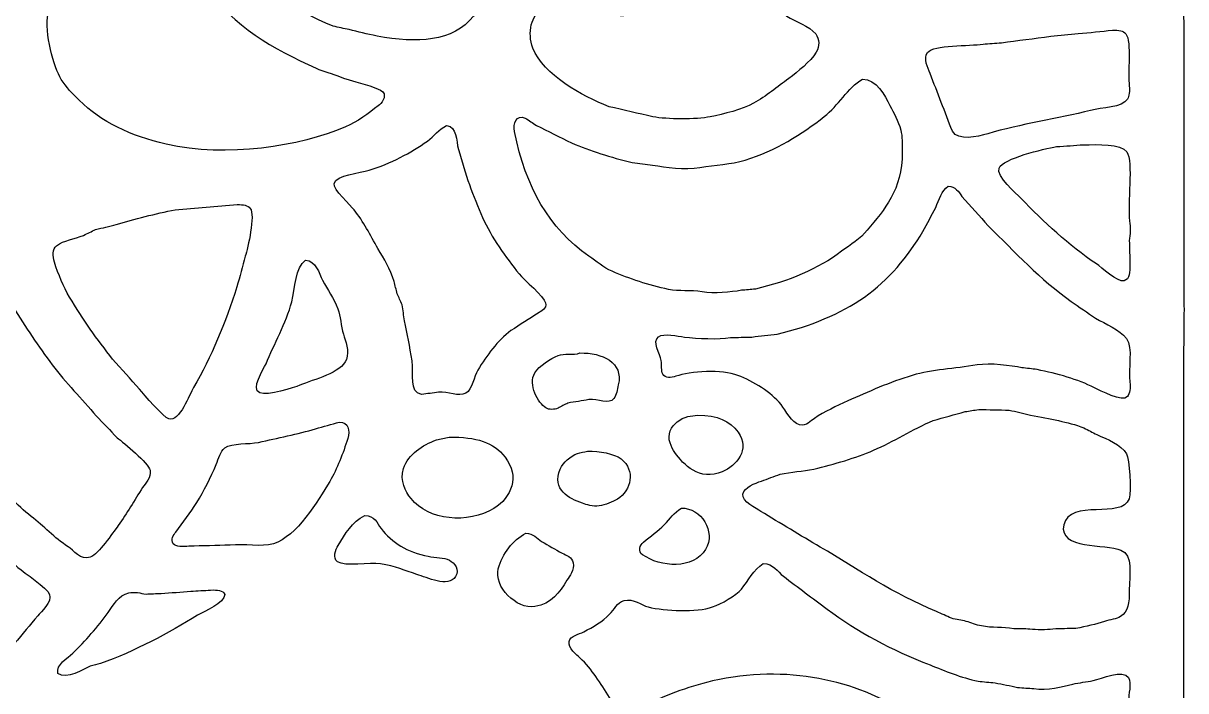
# Model space of a CAD drawing. Header units: centimetres. Extents: x 20.43 to 27, y 1.96 to 9.01.
# Drawn here: x 23.703 to 27.004, y 4.652 to 6.547 of the extents above; entities that cross this region are included whole.
import ezdxf

# ---------------------------------------------------------------- set-up
doc = ezdxf.new("R2010")
doc.units = ezdxf.units.CM
doc.header["$MEASUREMENT"] = 0
doc.layers.add('layer 1', color=7, linetype='Continuous')

msp = doc.modelspace()

# ---------------------------------------------------------------- linework, layer by layer
at = {"layer": 'layer 1', "color": 250, "lineweight": 30}
for points, knots in [([(26.9383, 9.00071), (26.96285, 9.00091), (26.98429, 9.00149), (26.99362, 8.98676), (26.99362, 8.98676), (27.00068, 8.97564), (26.99796, 8.95196), (26.99802, 8.93447), (26.99802, 8.93447), (26.99802, 8.8938), (26.99802, 8.85312), (26.99802, 8.81245), (26.99802, 8.81245), (26.99831, 8.65442), (26.9986, 8.49634), (26.99889, 8.33831), (26.99889, 8.33831), (26.9986, 8.29967), (26.99831, 8.26102), (26.99802, 8.22239), (26.99802, 8.22239), (26.99831, 7.52577), (26.9986, 6.82895), (26.99889, 6.13233), (26.99889, 6.13233), (26.99889, 6.03559), (26.99889, 5.93883), (26.99889, 5.84209), (26.99889, 5.84209), (26.99919, 5.80578), (26.99948, 5.76946), (26.99977, 5.73315), (26.99977, 5.73315), (26.99919, 5.67563), (26.9986, 5.61809), (26.99802, 5.56057), (26.99802, 5.56057), (26.99831, 4.67804), (26.9986, 3.79524), (26.99889, 2.91271), (26.99889, 2.91271), (26.99889, 2.68583), (26.99889, 2.45888), (26.99889, 2.232), (26.99889, 2.232), (26.9986, 2.16896), (26.99831, 2.1059), (26.99802, 2.04287), (26.99802, 2.04287), (26.99461, 2.02044), (27.00369, 1.9897), (26.99275, 1.97488), (26.99275, 1.97488), (26.98, 1.95762), (26.92531, 1.96339), (26.89615, 1.96355), (26.89615, 1.96355), (26.80893, 1.96355), (26.72169, 1.96355), (26.63447, 1.96355), (26.63447, 1.96355), (26.26862, 1.96355), (25.90266, 1.96355), (25.53681, 1.96355), (25.53681, 1.96355), (24.27682, 1.96355), (23.01645, 1.96355), (21.75646, 1.96355), (21.75646, 1.96355), (21.43276, 1.96355), (21.10895, 1.96355), (20.78525, 1.96355), (20.78525, 1.96355), (20.70301, 1.96326), (20.62074, 1.96297), (20.53849, 1.96268), (20.53849, 1.96268), (20.50747, 1.96268), (20.45733, 1.95778), (20.43927, 1.97227), (20.43927, 1.97227), (20.42783, 1.98144), (20.42778, 2.00413), (20.42873, 2.02544), (20.42873, 2.02544), (20.43046, 2.06453), (20.43048, 2.10839), (20.43048, 2.15007), (20.43048, 2.15007), (20.43048, 2.32611), (20.43048, 2.50221), (20.43048, 2.67825), (20.43048, 2.67825), (20.43048, 3.39781), (20.43048, 4.1176), (20.43048, 4.83716), (20.43048, 4.83716), (20.43048, 5.88353), (20.43048, 6.93022), (20.43048, 7.9766), (20.43048, 7.9766), (20.43048, 8.23108), (20.43048, 8.48563), (20.43048, 8.74011), (20.43048, 8.74011), (20.43048, 8.79937), (20.43048, 8.85865), (20.43048, 8.91791), (20.43048, 8.91791), (20.43065, 8.94706), (20.42548, 8.97961), (20.44366, 8.99286), (20.44366, 8.99286), (20.46495, 9.00839), (20.50851, 8.99439), (20.53937, 8.99897), (20.53937, 8.99897), (20.64737, 8.99897), (20.7554, 8.99897), (20.8634, 8.99897), (20.8634, 8.99897), (21.25325, 8.99897), (21.64322, 8.99897), (22.03307, 8.99897), (22.03307, 8.99897), (23.18887, 8.99897), (24.34501, 8.99897), (25.5008, 8.99897), (25.5008, 8.99897), (25.83885, 8.99897), (26.177, 8.99897), (26.51504, 8.99897), (26.51504, 8.99897), (26.65612, 8.99955), (26.79723, 9.00013), (26.9383, 9.00071)], [0, 0, 0, 0, 0.0285714, 0.0285714, 0.0285714, 0.0285714, 0.0571429, 0.0571429, 0.0571429, 0.0571429, 0.0857143, 0.0857143, 0.0857143, 0.0857143, 0.1142857, 0.1142857, 0.1142857, 0.1142857, 0.1428571, 0.1428571, 0.1428571, 0.1428571, 0.1714286, 0.1714286, 0.1714286, 0.1714286, 0.2, 0.2, 0.2, 0.2, 0.2285714, 0.2285714, 0.2285714, 0.2285714, 0.2571429, 0.2571429, 0.2571429, 0.2571429, 0.2857143, 0.2857143, 0.2857143, 0.2857143, 0.3142857, 0.3142857, 0.3142857, 0.3142857, 0.3428571, 0.3428571, 0.3428571, 0.3428571, 0.3714286, 0.3714286, 0.3714286, 0.3714286, 0.4, 0.4, 0.4, 0.4, 0.4285714, 0.4285714, 0.4285714, 0.4285714, 0.4571429, 0.4571429, 0.4571429, 0.4571429, 0.4857143, 0.4857143, 0.4857143, 0.4857143, 0.5142857, 0.5142857, 0.5142857, 0.5142857, 0.5428571, 0.5428571, 0.5428571, 0.5428571, 0.5714286, 0.5714286, 0.5714286, 0.5714286, 0.6, 0.6, 0.6, 0.6, 0.6285714, 0.6285714, 0.6285714, 0.6285714, 0.6571429, 0.6571429, 0.6571429, 0.6571429, 0.6857143, 0.6857143, 0.6857143, 0.6857143, 0.7142857, 0.7142857, 0.7142857, 0.7142857, 0.7428571, 0.7428571, 0.7428571, 0.7428571, 0.7714286, 0.7714286, 0.7714286, 0.7714286, 0.8, 0.8, 0.8, 0.8, 0.8285714, 0.8285714, 0.8285714, 0.8285714, 0.8571429, 0.8571429, 0.8571429, 0.8571429, 0.8857143, 0.8857143, 0.8857143, 0.8857143, 0.9142857, 0.9142857, 0.9142857, 0.9142857, 0.9428571, 0.9428571, 0.9428571, 0.9428571, 1, 1, 1, 1]), ([(24.41895, 7.04226), (24.38324, 7.02822), (24.34679, 7.03062), (24.32499, 7.00391), (24.32499, 7.00391), (24.30446, 6.97876), (24.28016, 6.93331), (24.29338, 6.88189), (24.29338, 6.88189), (24.29835, 6.86911), (24.30333, 6.85632), (24.3083, 6.84354), (24.3083, 6.84354), (24.31094, 6.83047), (24.31357, 6.81739), (24.31621, 6.80432), (24.31621, 6.80432), (24.32499, 6.7866), (24.33377, 6.76887), (24.34255, 6.75115), (24.34255, 6.75115), (24.40217, 6.64977), (24.46696, 6.58369), (24.58316, 6.53849), (24.58316, 6.53849), (24.59838, 6.53529), (24.6136, 6.5321), (24.62882, 6.5289), (24.62882, 6.5289), (24.65488, 6.52244), (24.67784, 6.51625), (24.70785, 6.5106), (24.70785, 6.5106), (24.82151, 6.48919), (24.923, 6.49402), (24.98183, 6.56725), (24.98183, 6.56725), (24.98812, 6.57508), (25.00281, 6.59036), (24.99588, 6.60473), (24.99588, 6.60473), (24.98722, 6.62269), (24.95739, 6.63264), (24.94056, 6.64308), (24.94056, 6.64308), (24.90731, 6.66368), (24.8738, 6.69177), (24.84748, 6.71978), (24.84748, 6.71978), (24.80413, 6.7659), (24.75839, 6.81278), (24.72542, 6.86882), (24.72542, 6.86882), (24.69583, 6.9191), (24.7009, 6.97782), (24.65253, 7.01176), (24.65253, 7.01176), (24.61403, 7.03877), (24.48748, 7.04237), (24.41895, 7.04226)], [0, 0, 0, 0, 0.0625, 0.0625, 0.0625, 0.0625, 0.125, 0.125, 0.125, 0.125, 0.1875, 0.1875, 0.1875, 0.1875, 0.25, 0.25, 0.25, 0.25, 0.3125, 0.3125, 0.3125, 0.3125, 0.375, 0.375, 0.375, 0.375, 0.4375, 0.4375, 0.4375, 0.4375, 0.5, 0.5, 0.5, 0.5, 0.5625, 0.5625, 0.5625, 0.5625, 0.625, 0.625, 0.625, 0.625, 0.6875, 0.6875, 0.6875, 0.6875, 0.75, 0.75, 0.75, 0.75, 0.8125, 0.8125, 0.8125, 0.8125, 0.875, 0.875, 0.875, 0.875, 1, 1, 1, 1]), ([(24.10809, 6.9429), (24.08116, 6.93535), (24.05423, 6.92779), (24.0273, 6.92024), (24.0273, 6.92024), (23.96238, 6.89405), (23.90717, 6.85083), (23.86661, 6.79996), (23.86661, 6.79996), (23.83765, 6.76365), (23.81483, 6.71262), (23.79811, 6.66574), (23.79811, 6.66574), (23.79021, 6.63553), (23.7823, 6.60531), (23.7744, 6.57509), (23.7744, 6.57509), (23.76252, 6.51865), (23.79042, 6.42146), (23.81128, 6.3877), (23.81128, 6.3877), (23.82477, 6.36588), (23.8443, 6.34621), (23.86222, 6.32844), (23.86222, 6.32844), (23.92434, 6.26679), (24.0082, 6.22713), (24.10897, 6.2038), (24.10897, 6.2038), (24.28017, 6.16416), (24.4892, 6.19727), (24.61828, 6.25261), (24.61828, 6.25261), (24.65153, 6.26686), (24.684, 6.29125), (24.71137, 6.31275), (24.71137, 6.31275), (24.71976, 6.31934), (24.73586, 6.33727), (24.72454, 6.35197), (24.72454, 6.35197), (24.71409, 6.36553), (24.6242, 6.38496), (24.6016, 6.39555), (24.6016, 6.39555), (24.58115, 6.40513), (24.55618, 6.40954), (24.53486, 6.41908), (24.53486, 6.41908), (24.41348, 6.47341), (24.29809, 6.54147), (24.22488, 6.64395), (24.22488, 6.64395), (24.20339, 6.67403), (24.1825, 6.70914), (24.1678, 6.74505), (24.1678, 6.74505), (24.16187, 6.75956), (24.16239, 6.77713), (24.15814, 6.79386), (24.15814, 6.79386), (24.15258, 6.81362), (24.14702, 6.83338), (24.14146, 6.85313), (24.14146, 6.85313), (24.13349, 6.88911), (24.15138, 6.94134), (24.10809, 6.9429)], [0, 0, 0, 0, 0.0555556, 0.0555556, 0.0555556, 0.0555556, 0.1111111, 0.1111111, 0.1111111, 0.1111111, 0.1666667, 0.1666667, 0.1666667, 0.1666667, 0.2222222, 0.2222222, 0.2222222, 0.2222222, 0.2777778, 0.2777778, 0.2777778, 0.2777778, 0.3333333, 0.3333333, 0.3333333, 0.3333333, 0.3888889, 0.3888889, 0.3888889, 0.3888889, 0.4444444, 0.4444444, 0.4444444, 0.4444444, 0.5, 0.5, 0.5, 0.5, 0.5555556, 0.5555556, 0.5555556, 0.5555556, 0.6111111, 0.6111111, 0.6111111, 0.6111111, 0.6666667, 0.6666667, 0.6666667, 0.6666667, 0.7222222, 0.7222222, 0.7222222, 0.7222222, 0.7777778, 0.7777778, 0.7777778, 0.7777778, 0.8333333, 0.8333333, 0.8333333, 0.8333333, 0.8888889, 0.8888889, 0.8888889, 0.8888889, 1, 1, 1, 1]), ([(25.74932, 6.68579), (25.73732, 6.67998), (25.72531, 6.67416), (25.71331, 6.66835), (25.71331, 6.66835), (25.66933, 6.64105), (25.62999, 6.60892), (25.57457, 6.59165), (25.57457, 6.59165), (25.53328, 6.57879), (25.48335, 6.57936), (25.4367, 6.57161), (25.4367, 6.57161), (25.38837, 6.56357), (25.32304, 6.57822), (25.28391, 6.58643), (25.28391, 6.58643), (25.26518, 6.58759), (25.24644, 6.58875), (25.22771, 6.58991), (25.22771, 6.58991), (25.21258, 6.5923), (25.19131, 6.59117), (25.17941, 6.58643), (25.17941, 6.58643), (25.14508, 6.57275), (25.13359, 6.5193), (25.15043, 6.47661), (25.15043, 6.47661), (25.18053, 6.40033), (25.28846, 6.34063), (25.36645, 6.31013), (25.36645, 6.31013), (25.40801, 6.30055), (25.44958, 6.29096), (25.49115, 6.28137), (25.49115, 6.28137), (25.52986, 6.27408), (25.61452, 6.27318), (25.6536, 6.28137), (25.6536, 6.28137), (25.69118, 6.28925), (25.74641, 6.30222), (25.77654, 6.31972), (25.77654, 6.31972), (25.81244, 6.34058), (25.84458, 6.36591), (25.87664, 6.39032), (25.87664, 6.39032), (25.90321, 6.41054), (25.93726, 6.43661), (25.9548, 6.46528), (25.9548, 6.46528), (25.96453, 6.48118), (25.96407, 6.50258), (25.95304, 6.5167), (25.95304, 6.5167), (25.93499, 6.53981), (25.89524, 6.54996), (25.87138, 6.56725), (25.87138, 6.56725), (25.84392, 6.58715), (25.81901, 6.61888), (25.79937, 6.64656), (25.79937, 6.64656), (25.78655, 6.66464), (25.78104, 6.68606), (25.74932, 6.68579)], [0, 0, 0, 0, 0.0555556, 0.0555556, 0.0555556, 0.0555556, 0.1111111, 0.1111111, 0.1111111, 0.1111111, 0.1666667, 0.1666667, 0.1666667, 0.1666667, 0.2222222, 0.2222222, 0.2222222, 0.2222222, 0.2777778, 0.2777778, 0.2777778, 0.2777778, 0.3333333, 0.3333333, 0.3333333, 0.3333333, 0.3888889, 0.3888889, 0.3888889, 0.3888889, 0.4444444, 0.4444444, 0.4444444, 0.4444444, 0.5, 0.5, 0.5, 0.5, 0.5555556, 0.5555556, 0.5555556, 0.5555556, 0.6111111, 0.6111111, 0.6111111, 0.6111111, 0.6666667, 0.6666667, 0.6666667, 0.6666667, 0.7222222, 0.7222222, 0.7222222, 0.7222222, 0.7777778, 0.7777778, 0.7777778, 0.7777778, 0.8333333, 0.8333333, 0.8333333, 0.8333333, 0.8888889, 0.8888889, 0.8888889, 0.8888889, 1, 1, 1, 1]), ([(26.79605, 6.52716), (26.76356, 6.52396), (26.73106, 6.52077), (26.69857, 6.51757), (26.69857, 6.51757), (26.67252, 6.51525), (26.64647, 6.51292), (26.62042, 6.5106), (26.62042, 6.5106), (26.5729, 6.50282), (26.52588, 6.49902), (26.4808, 6.49142), (26.4808, 6.49142), (26.46324, 6.49026), (26.44567, 6.4891), (26.42811, 6.48794), (26.42811, 6.48794), (26.3906, 6.48226), (26.28699, 6.48561), (26.27092, 6.4644), (26.27092, 6.4644), (26.2575, 6.44669), (26.27179, 6.42127), (26.27795, 6.40426), (26.27795, 6.40426), (26.29902, 6.34965), (26.3201, 6.29502), (26.34117, 6.24041), (26.34117, 6.24041), (26.35843, 6.21232), (26.41035, 6.22405), (26.44216, 6.23343), (26.44216, 6.23343), (26.53393, 6.26051), (26.64037, 6.27625), (26.7337, 6.29967), (26.7337, 6.29967), (26.76494, 6.30752), (26.82308, 6.30745), (26.8382, 6.33192), (26.8382, 6.33192), (26.84288, 6.33951), (26.84557, 6.35514), (26.84346, 6.36853), (26.84346, 6.36853), (26.83792, 6.40382), (26.85064, 6.49387), (26.83381, 6.5167), (26.83381, 6.5167), (26.82646, 6.52666), (26.81405, 6.52745), (26.79605, 6.52716)], [0, 0, 0, 0, 0.0714286, 0.0714286, 0.0714286, 0.0714286, 0.1428571, 0.1428571, 0.1428571, 0.1428571, 0.2142857, 0.2142857, 0.2142857, 0.2142857, 0.2857143, 0.2857143, 0.2857143, 0.2857143, 0.3571429, 0.3571429, 0.3571429, 0.3571429, 0.4285714, 0.4285714, 0.4285714, 0.4285714, 0.5, 0.5, 0.5, 0.5, 0.5714286, 0.5714286, 0.5714286, 0.5714286, 0.6428571, 0.6428571, 0.6428571, 0.6428571, 0.7142857, 0.7142857, 0.7142857, 0.7142857, 0.7857143, 0.7857143, 0.7857143, 0.7857143, 0.8571429, 0.8571429, 0.8571429, 0.8571429, 1, 1, 1, 1]), ([(26.08564, 6.38858), (26.04423, 6.36259), (26.01664, 6.31264), (25.97763, 6.28224), (25.97763, 6.28224), (25.91339, 6.23219), (25.83989, 6.18527), (25.75283, 6.15848), (25.75283, 6.15848), (25.71282, 6.14617), (25.66775, 6.14517), (25.62462, 6.13756), (25.62462, 6.13756), (25.58019, 6.12972), (25.52785, 6.13751), (25.49027, 6.14453), (25.49027, 6.14453), (25.47095, 6.14686), (25.45163, 6.14918), (25.43231, 6.15151), (25.43231, 6.15151), (25.37098, 6.1669), (25.31312, 6.18435), (25.2602, 6.20729), (25.2602, 6.20729), (25.22683, 6.22385), (25.19346, 6.24041), (25.16009, 6.25697), (25.16009, 6.25697), (25.14955, 6.26394), (25.13901, 6.27091), (25.12848, 6.27788), (25.12848, 6.27788), (25.10334, 6.28782), (25.09294, 6.2628), (25.09774, 6.23954), (25.09774, 6.23954), (25.13056, 6.0807), (25.19575, 5.96514), (25.30937, 5.88567), (25.30937, 5.88567), (25.33007, 5.8712), (25.35075, 5.85345), (25.37523, 5.84297), (25.37523, 5.84297), (25.42442, 5.8219), (25.4789, 5.80295), (25.53505, 5.79154), (25.53505, 5.79154), (25.56588, 5.78528), (25.59693, 5.79004), (25.63077, 5.78457), (25.63077, 5.78457), (25.66581, 5.77891), (25.71092, 5.78355), (25.74229, 5.78893), (25.74229, 5.78893), (25.75546, 5.79009), (25.76864, 5.79125), (25.78181, 5.79241), (25.78181, 5.79241), (25.87613, 5.81441), (25.96024, 5.8498), (26.0268, 5.89962), (26.0268, 5.89962), (26.05138, 5.91801), (26.08053, 5.93613), (26.09969, 5.95976), (26.09969, 5.95976), (26.14841, 6.01984), (26.1989, 6.07234), (26.19892, 6.18114), (26.19892, 6.18114), (26.19892, 6.20395), (26.19925, 6.22529), (26.19453, 6.24389), (26.19453, 6.24389), (26.18782, 6.27031), (26.17517, 6.29155), (26.16379, 6.31362), (26.16379, 6.31362), (26.1498, 6.34078), (26.1261, 6.389), (26.08564, 6.38858)], [0, 0, 0, 0, 0.0454545, 0.0454545, 0.0454545, 0.0454545, 0.0909091, 0.0909091, 0.0909091, 0.0909091, 0.1363636, 0.1363636, 0.1363636, 0.1363636, 0.1818182, 0.1818182, 0.1818182, 0.1818182, 0.2272727, 0.2272727, 0.2272727, 0.2272727, 0.2727273, 0.2727273, 0.2727273, 0.2727273, 0.3181818, 0.3181818, 0.3181818, 0.3181818, 0.3636364, 0.3636364, 0.3636364, 0.3636364, 0.4090909, 0.4090909, 0.4090909, 0.4090909, 0.4545455, 0.4545455, 0.4545455, 0.4545455, 0.5, 0.5, 0.5, 0.5, 0.5454545, 0.5454545, 0.5454545, 0.5454545, 0.5909091, 0.5909091, 0.5909091, 0.5909091, 0.6363636, 0.6363636, 0.6363636, 0.6363636, 0.6818182, 0.6818182, 0.6818182, 0.6818182, 0.7272727, 0.7272727, 0.7272727, 0.7272727, 0.7727273, 0.7727273, 0.7727273, 0.7727273, 0.8181818, 0.8181818, 0.8181818, 0.8181818, 0.8636364, 0.8636364, 0.8636364, 0.8636364, 0.9090909, 0.9090909, 0.9090909, 0.9090909, 1, 1, 1, 1]), ([(24.90543, 6.25697), (24.88233, 6.24582), (24.87084, 6.22652), (24.85099, 6.21252), (24.85099, 6.21252), (24.8038, 6.17924), (24.7464, 6.14865), (24.6859, 6.12972), (24.6859, 6.12972), (24.65963, 6.1215), (24.59151, 6.11668), (24.58579, 6.09224), (24.58579, 6.09224), (24.58214, 6.07658), (24.63347, 6.02895), (24.64287, 6.01728), (24.64287, 6.01728), (24.66996, 5.98368), (24.6874, 5.94632), (24.71049, 5.90746), (24.71049, 5.90746), (24.72743, 5.87896), (24.74521, 5.84902), (24.75615, 5.8142), (24.75615, 5.8142), (24.75908, 5.80258), (24.76201, 5.79096), (24.76493, 5.77934), (24.76493, 5.77934), (24.76962, 5.76888), (24.7743, 5.75842), (24.77898, 5.74796), (24.77898, 5.74796), (24.78132, 5.73286), (24.78367, 5.71775), (24.78601, 5.70264), (24.78601, 5.70264), (24.79419, 5.66517), (24.80058, 5.63025), (24.80708, 5.58846), (24.80708, 5.58846), (24.81285, 5.55135), (24.79792, 5.50018), (24.8343, 5.49346), (24.8343, 5.49346), (24.8504, 5.49549), (24.8665, 5.49753), (24.8826, 5.49956), (24.8826, 5.49956), (24.91022, 5.50389), (24.93945, 5.48476), (24.95988, 5.49695), (24.95988, 5.49695), (24.9782, 5.50788), (24.9832, 5.54399), (24.99412, 5.56232), (24.99412, 5.56232), (25.01923, 5.60443), (25.04955, 5.6458), (25.08808, 5.67475), (25.08808, 5.67475), (25.11384, 5.69131), (25.1396, 5.70787), (25.16536, 5.72443), (25.16536, 5.72443), (25.17376, 5.73), (25.18988, 5.73667), (25.18643, 5.75319), (25.18643, 5.75319), (25.18279, 5.77063), (25.12485, 5.8187), (25.11092, 5.83599), (25.11092, 5.83599), (25.07421, 5.88154), (25.03189, 5.94002), (25.0073, 5.99549), (25.0073, 5.99549), (24.9804, 6.05615), (24.95808, 6.11935), (24.9388, 6.18898), (24.9388, 6.18898), (24.93198, 6.21361), (24.93452, 6.25408), (24.90543, 6.25697)], [0, 0, 0, 0, 0.0454545, 0.0454545, 0.0454545, 0.0454545, 0.0909091, 0.0909091, 0.0909091, 0.0909091, 0.1363636, 0.1363636, 0.1363636, 0.1363636, 0.1818182, 0.1818182, 0.1818182, 0.1818182, 0.2272727, 0.2272727, 0.2272727, 0.2272727, 0.2727273, 0.2727273, 0.2727273, 0.2727273, 0.3181818, 0.3181818, 0.3181818, 0.3181818, 0.3636364, 0.3636364, 0.3636364, 0.3636364, 0.4090909, 0.4090909, 0.4090909, 0.4090909, 0.4545455, 0.4545455, 0.4545455, 0.4545455, 0.5, 0.5, 0.5, 0.5, 0.5454545, 0.5454545, 0.5454545, 0.5454545, 0.5909091, 0.5909091, 0.5909091, 0.5909091, 0.6363636, 0.6363636, 0.6363636, 0.6363636, 0.6818182, 0.6818182, 0.6818182, 0.6818182, 0.7272727, 0.7272727, 0.7272727, 0.7272727, 0.7727273, 0.7727273, 0.7727273, 0.7727273, 0.8181818, 0.8181818, 0.8181818, 0.8181818, 0.8636364, 0.8636364, 0.8636364, 0.8636364, 0.9090909, 0.9090909, 0.9090909, 0.9090909, 1, 1, 1, 1]), ([(26.7135, 6.20206), (26.68804, 6.20031), (26.66257, 6.19857), (26.6371, 6.19683), (26.6371, 6.19683), (26.59937, 6.1904), (26.48428, 6.16306), (26.47377, 6.13582), (26.47377, 6.13582), (26.46484, 6.11265), (26.52287, 6.06304), (26.53524, 6.0504), (26.53524, 6.0504), (26.60071, 5.98355), (26.67115, 5.91665), (26.75038, 5.86388), (26.75038, 5.86388), (26.76372, 5.855), (26.80971, 5.81111), (26.82854, 5.81595), (26.82854, 5.81595), (26.84442, 5.82003), (26.84589, 5.84134), (26.84522, 5.86214), (26.84522, 5.86214), (26.84464, 5.8848), (26.84405, 5.90746), (26.84346, 5.93012), (26.84346, 5.93012), (26.84601, 5.94655), (26.8472, 5.96781), (26.84434, 5.98591), (26.84434, 5.98591), (26.83722, 6.03104), (26.85554, 6.15498), (26.83644, 6.18201), (26.83644, 6.18201), (26.81954, 6.20593), (26.75365, 6.20237), (26.7135, 6.20206)], [0, 0, 0, 0, 0.0909091, 0.0909091, 0.0909091, 0.0909091, 0.1818182, 0.1818182, 0.1818182, 0.1818182, 0.2727273, 0.2727273, 0.2727273, 0.2727273, 0.3636364, 0.3636364, 0.3636364, 0.3636364, 0.4545455, 0.4545455, 0.4545455, 0.4545455, 0.5454545, 0.5454545, 0.5454545, 0.5454545, 0.6363636, 0.6363636, 0.6363636, 0.6363636, 0.7272727, 0.7272727, 0.7272727, 0.7272727, 0.8181818, 0.8181818, 0.8181818, 0.8181818, 1, 1, 1, 1]), ([(26.32888, 6.08439), (26.31032, 6.07178), (26.30323, 6.0456), (26.29376, 6.02425), (26.29376, 6.02425), (26.28176, 6.0016), (26.26975, 5.97893), (26.25775, 5.95627), (26.25775, 5.95627), (26.21428, 5.88424), (26.15999, 5.81753), (26.09179, 5.76975), (26.09179, 5.76975), (26.0225, 5.72122), (25.93888, 5.68779), (25.84415, 5.66429), (25.84415, 5.66429), (25.82015, 5.66168), (25.79615, 5.65906), (25.77215, 5.65645), (25.77215, 5.65645), (25.75195, 5.65587), (25.73175, 5.65528), (25.71156, 5.6547), (25.71156, 5.6547), (25.67692, 5.64912), (25.61692, 5.65218), (25.58071, 5.65645), (25.58071, 5.65645), (25.56082, 5.65879), (25.52255, 5.66809), (25.50695, 5.65732), (25.50695, 5.65732), (25.48777, 5.64407), (25.51155, 5.60788), (25.51485, 5.58934), (25.51485, 5.58934), (25.51742, 5.57494), (25.51327, 5.56115), (25.51925, 5.55099), (25.51925, 5.55099), (25.52571, 5.54), (25.54279, 5.53976), (25.55613, 5.54488), (25.55613, 5.54488), (25.59597, 5.56019), (25.68851, 5.56428), (25.73175, 5.5475), (25.73175, 5.5475), (25.77719, 5.52987), (25.82613, 5.49997), (25.85469, 5.4647), (25.85469, 5.4647), (25.86835, 5.44784), (25.88395, 5.41295), (25.90738, 5.40717), (25.90738, 5.40717), (25.9267, 5.40241), (25.93961, 5.41906), (25.94953, 5.42548), (25.94953, 5.42548), (25.97818, 5.44401), (26.01232, 5.46112), (26.04437, 5.47516), (26.04437, 5.47516), (26.10155, 5.5002), (26.16389, 5.52867), (26.22702, 5.5475), (26.22702, 5.5475), (26.2848, 5.56474), (26.34537, 5.56621), (26.41143, 5.57713), (26.41143, 5.57713), (26.44835, 5.58324), (26.50905, 5.57531), (26.53788, 5.56929), (26.53788, 5.56929), (26.55251, 5.56755), (26.56715, 5.5658), (26.58178, 5.56406), (26.58178, 5.56406), (26.63812, 5.55229), (26.69759, 5.53625), (26.74424, 5.51264), (26.74424, 5.51264), (26.76, 5.50466), (26.82515, 5.47049), (26.8382, 5.48736), (26.8382, 5.48736), (26.84429, 5.49524), (26.84783, 5.51262), (26.84522, 5.52832), (26.84522, 5.52832), (26.83884, 5.56667), (26.85504, 5.62593), (26.83556, 5.65209), (26.83556, 5.65209), (26.81632, 5.67793), (26.77606, 5.69279), (26.74775, 5.70961), (26.74775, 5.70961), (26.72463, 5.72559), (26.7015, 5.74157), (26.67838, 5.75755), (26.67838, 5.75755), (26.59138, 5.81916), (26.51774, 5.8978), (26.44304, 5.97196), (26.44304, 5.97196), (26.41816, 5.99985), (26.39327, 6.02774), (26.3684, 6.05563), (26.3684, 6.05563), (26.35862, 6.06776), (26.3507, 6.08432), (26.32888, 6.08439)], [0, 0, 0, 0, 0.0333333, 0.0333333, 0.0333333, 0.0333333, 0.0666667, 0.0666667, 0.0666667, 0.0666667, 0.1, 0.1, 0.1, 0.1, 0.1333333, 0.1333333, 0.1333333, 0.1333333, 0.1666667, 0.1666667, 0.1666667, 0.1666667, 0.2, 0.2, 0.2, 0.2, 0.2333333, 0.2333333, 0.2333333, 0.2333333, 0.2666667, 0.2666667, 0.2666667, 0.2666667, 0.3, 0.3, 0.3, 0.3, 0.3333333, 0.3333333, 0.3333333, 0.3333333, 0.3666667, 0.3666667, 0.3666667, 0.3666667, 0.4, 0.4, 0.4, 0.4, 0.4333333, 0.4333333, 0.4333333, 0.4333333, 0.4666667, 0.4666667, 0.4666667, 0.4666667, 0.5, 0.5, 0.5, 0.5, 0.5333333, 0.5333333, 0.5333333, 0.5333333, 0.5666667, 0.5666667, 0.5666667, 0.5666667, 0.6, 0.6, 0.6, 0.6, 0.6333333, 0.6333333, 0.6333333, 0.6333333, 0.6666667, 0.6666667, 0.6666667, 0.6666667, 0.7, 0.7, 0.7, 0.7, 0.7333333, 0.7333333, 0.7333333, 0.7333333, 0.7666667, 0.7666667, 0.7666667, 0.7666667, 0.8, 0.8, 0.8, 0.8, 0.8333333, 0.8333333, 0.8333333, 0.8333333, 0.8666667, 0.8666667, 0.8666667, 0.8666667, 0.9, 0.9, 0.9, 0.9, 0.9333333, 0.9333333, 0.9333333, 0.9333333, 1, 1, 1, 1]), ([(24.31094, 6.0321), (24.25211, 6.02716), (24.19326, 6.02222), (24.13444, 6.01728), (24.13444, 6.01728), (24.07963, 6.00696), (24.0182, 5.99093), (23.96759, 5.97545), (23.96759, 5.97545), (23.94798, 5.9708), (23.92837, 5.96615), (23.90876, 5.9615), (23.90876, 5.9615), (23.89734, 5.95598), (23.88592, 5.95046), (23.87451, 5.94494), (23.87451, 5.94494), (23.84914, 5.93469), (23.81808, 5.93109), (23.79811, 5.91531), (23.79811, 5.91531), (23.78588, 5.90564), (23.78676, 5.88557), (23.79196, 5.86911), (23.79196, 5.86911), (23.80334, 5.83312), (23.81721, 5.79985), (23.83499, 5.76975), (23.83499, 5.76975), (23.87212, 5.70694), (23.91325, 5.6495), (23.95705, 5.59369), (23.95705, 5.59369), (23.98252, 5.56522), (24.00799, 5.53675), (24.03345, 5.50828), (24.03345, 5.50828), (24.04539, 5.49354), (24.1023, 5.42822), (24.11687, 5.42373), (24.11687, 5.42373), (24.1466, 5.41459), (24.17575, 5.49419), (24.18712, 5.51351), (24.18712, 5.51351), (24.23708, 5.59839), (24.27796, 5.69758), (24.31006, 5.79851), (24.31006, 5.79851), (24.31796, 5.82756), (24.32587, 5.85662), (24.33377, 5.88567), (24.33377, 5.88567), (24.34109, 5.90897), (24.36244, 6.00227), (24.34782, 6.02164), (24.34782, 6.02164), (24.34065, 6.03114), (24.32825, 6.03234), (24.31094, 6.0321)], [0, 0, 0, 0, 0.0625, 0.0625, 0.0625, 0.0625, 0.125, 0.125, 0.125, 0.125, 0.1875, 0.1875, 0.1875, 0.1875, 0.25, 0.25, 0.25, 0.25, 0.3125, 0.3125, 0.3125, 0.3125, 0.375, 0.375, 0.375, 0.375, 0.4375, 0.4375, 0.4375, 0.4375, 0.5, 0.5, 0.5, 0.5, 0.5625, 0.5625, 0.5625, 0.5625, 0.625, 0.625, 0.625, 0.625, 0.6875, 0.6875, 0.6875, 0.6875, 0.75, 0.75, 0.75, 0.75, 0.8125, 0.8125, 0.8125, 0.8125, 0.875, 0.875, 0.875, 0.875, 1, 1, 1, 1]), ([(24.50501, 5.87434), (24.47583, 5.85448), (24.47535, 5.79443), (24.46549, 5.75581), (24.46549, 5.75581), (24.4502, 5.69594), (24.41469, 5.63593), (24.39261, 5.58062), (24.39261, 5.58062), (24.38552, 5.56288), (24.34745, 5.50996), (24.37504, 5.49782), (24.37504, 5.49782), (24.39681, 5.48824), (24.47264, 5.51316), (24.48832, 5.51961), (24.48832, 5.51961), (24.52834, 5.53607), (24.60647, 5.55419), (24.62092, 5.59282), (24.62092, 5.59282), (24.62989, 5.61681), (24.61782, 5.64562), (24.61214, 5.66429), (24.61214, 5.66429), (24.60512, 5.68735), (24.60485, 5.71518), (24.59633, 5.73663), (24.59633, 5.73663), (24.58449, 5.76646), (24.5671, 5.7911), (24.5533, 5.81769), (24.5533, 5.81769), (24.54348, 5.83662), (24.5333, 5.87449), (24.50501, 5.87434)], [0, 0, 0, 0, 0.1, 0.1, 0.1, 0.1, 0.2, 0.2, 0.2, 0.2, 0.3, 0.3, 0.3, 0.3, 0.4, 0.4, 0.4, 0.4, 0.5, 0.5, 0.5, 0.5, 0.6, 0.6, 0.6, 0.6, 0.7, 0.7, 0.7, 0.7, 0.8, 0.8, 0.8, 0.8, 1, 1, 1, 1]), ([(23.6181, 5.7959), (23.56766, 5.76613), (23.51808, 5.72274), (23.48198, 5.67824), (23.48198, 5.67824), (23.46509, 5.6574), (23.44261, 5.64398), (23.43369, 5.61461), (23.43369, 5.61461), (23.42135, 5.574), (23.45838, 5.51668), (23.47145, 5.48736), (23.47145, 5.48736), (23.50986, 5.40115), (23.5582, 5.32859), (23.61283, 5.25901), (23.61283, 5.25901), (23.63156, 5.23954), (23.65029, 5.22007), (23.66903, 5.20061), (23.66903, 5.20061), (23.68534, 5.18051), (23.70584, 5.16362), (23.7261, 5.14744), (23.7261, 5.14744), (23.76146, 5.11921), (23.79184, 5.08679), (23.8306, 5.06116), (23.8306, 5.06116), (23.84512, 5.05155), (23.86746, 5.02105), (23.89383, 5.03152), (23.89383, 5.03152), (23.91756, 5.04095), (23.95678, 5.09937), (23.97286, 5.1213), (23.97286, 5.1213), (23.99811, 5.15573), (24.01844, 5.19228), (24.04223, 5.22937), (24.04223, 5.22937), (24.04966, 5.24095), (24.0675, 5.25678), (24.06331, 5.27818), (24.06331, 5.27818), (24.0593, 5.29863), (23.98836, 5.35608), (23.97023, 5.37057), (23.97023, 5.37057), (23.95032, 5.39119), (23.93041, 5.41183), (23.91051, 5.43245), (23.91051, 5.43245), (23.87058, 5.48169), (23.82387, 5.52555), (23.78582, 5.57713), (23.78582, 5.57713), (23.74709, 5.62963), (23.70954, 5.68517), (23.6743, 5.74099), (23.6743, 5.74099), (23.66041, 5.76298), (23.6544, 5.79618), (23.6181, 5.7959)], [0, 0, 0, 0, 0.0588235, 0.0588235, 0.0588235, 0.0588235, 0.1176471, 0.1176471, 0.1176471, 0.1176471, 0.1764706, 0.1764706, 0.1764706, 0.1764706, 0.2352941, 0.2352941, 0.2352941, 0.2352941, 0.2941176, 0.2941176, 0.2941176, 0.2941176, 0.3529412, 0.3529412, 0.3529412, 0.3529412, 0.4117647, 0.4117647, 0.4117647, 0.4117647, 0.4705882, 0.4705882, 0.4705882, 0.4705882, 0.5294118, 0.5294118, 0.5294118, 0.5294118, 0.5882353, 0.5882353, 0.5882353, 0.5882353, 0.6470588, 0.6470588, 0.6470588, 0.6470588, 0.7058824, 0.7058824, 0.7058824, 0.7058824, 0.7647059, 0.7647059, 0.7647059, 0.7647059, 0.8235294, 0.8235294, 0.8235294, 0.8235294, 0.8823529, 0.8823529, 0.8823529, 0.8823529, 1, 1, 1, 1]), ([(25.28391, 5.61112), (25.26505, 5.60434), (25.239, 5.61093), (25.22244, 5.60415), (25.22244, 5.60415), (25.19888, 5.59451), (25.16832, 5.5755), (25.1557, 5.55447), (25.1557, 5.55447), (25.1358, 5.52132), (25.16556, 5.46829), (25.18731, 5.45511), (25.18731, 5.45511), (25.19629, 5.44967), (25.21135, 5.45007), (25.22156, 5.45424), (25.22156, 5.45424), (25.23092, 5.45918), (25.24029, 5.46412), (25.24966, 5.46906), (25.24966, 5.46906), (25.26956, 5.47225), (25.28947, 5.47545), (25.30937, 5.47864), (25.30937, 5.47864), (25.33451, 5.48247), (25.36545, 5.46301), (25.3805, 5.48213), (25.3805, 5.48213), (25.38819, 5.4919), (25.38952, 5.50625), (25.39279, 5.52048), (25.39279, 5.52048), (25.40766, 5.58505), (25.34742, 5.61193), (25.28391, 5.61112)], [0, 0, 0, 0, 0.1, 0.1, 0.1, 0.1, 0.2, 0.2, 0.2, 0.2, 0.3, 0.3, 0.3, 0.3, 0.4, 0.4, 0.4, 0.4, 0.5, 0.5, 0.5, 0.5, 0.6, 0.6, 0.6, 0.6, 0.7, 0.7, 0.7, 0.7, 0.8, 0.8, 0.8, 0.8, 1, 1, 1, 1]), ([(26.41582, 5.45075), (26.40294, 5.44872), (26.39006, 5.44669), (26.37718, 5.44465), (26.37718, 5.44465), (26.34703, 5.43623), (26.31688, 5.4278), (26.28673, 5.41938), (26.28673, 5.41938), (26.22804, 5.39424), (26.17441, 5.35971), (26.11725, 5.33483), (26.11725, 5.33483), (26.06649, 5.31274), (26.00629, 5.29616), (25.94777, 5.28167), (25.94777, 5.28167), (25.91587, 5.27673), (25.88396, 5.27179), (25.85206, 5.26685), (25.85206, 5.26685), (25.8345, 5.26046), (25.81693, 5.25407), (25.79937, 5.24768), (25.79937, 5.24768), (25.78051, 5.24105), (25.75041, 5.231), (25.74668, 5.2102), (25.74668, 5.2102), (25.74314, 5.19045), (25.78506, 5.169), (25.79761, 5.16139), (25.79761, 5.16139), (25.85284, 5.12789), (25.90975, 5.09323), (25.96621, 5.06028), (25.96621, 5.06028), (26.07526, 4.99666), (26.1729, 4.92706), (26.29639, 4.87725), (26.29639, 4.87725), (26.31044, 4.87086), (26.32449, 4.86447), (26.33854, 4.85808), (26.33854, 4.85808), (26.35259, 4.85517), (26.36664, 4.85227), (26.38069, 4.84936), (26.38069, 4.84936), (26.39448, 4.8452), (26.40804, 4.83926), (26.42372, 4.83629), (26.42372, 4.83629), (26.45443, 4.83046), (26.48253, 4.83346), (26.51592, 4.82844), (26.51592, 4.82844), (26.53085, 4.82815), (26.54578, 4.82786), (26.56071, 4.82757), (26.56071, 4.82757), (26.5806, 4.82459), (26.6069, 4.82454), (26.62657, 4.82757), (26.62657, 4.82757), (26.64823, 4.82815), (26.66989, 4.82873), (26.69155, 4.82932), (26.69155, 4.82932), (26.72221, 4.8344), (26.74761, 4.84144), (26.77321, 4.84936), (26.77321, 4.84936), (26.7888, 4.85418), (26.80641, 4.85529), (26.81888, 4.86331), (26.81888, 4.86331), (26.84089, 4.87746), (26.84347, 4.90154), (26.84346, 4.93826), (26.84346, 4.93826), (26.84346, 4.98411), (26.85464, 5.03726), (26.81976, 5.05157), (26.81976, 5.05157), (26.77554, 5.0697), (26.64197, 5.05271), (26.6573, 5.12304), (26.6573, 5.12304), (26.67381, 5.19873), (26.82478, 5.13814), (26.84259, 5.19712), (26.84259, 5.19712), (26.84932, 5.21944), (26.84401, 5.31143), (26.83556, 5.32525), (26.83556, 5.32525), (26.81927, 5.35189), (26.78117, 5.36618), (26.75126, 5.37928), (26.75126, 5.37928), (26.73897, 5.38567), (26.72667, 5.39207), (26.71438, 5.39846), (26.71438, 5.39846), (26.66695, 5.41696), (26.61975, 5.42282), (26.56334, 5.43506), (26.56334, 5.43506), (26.54315, 5.43971), (26.52295, 5.44436), (26.50275, 5.44901), (26.50275, 5.44901), (26.47378, 5.44959), (26.44479, 5.45017), (26.41582, 5.45075)], [0, 0, 0, 0, 0.0333333, 0.0333333, 0.0333333, 0.0333333, 0.0666667, 0.0666667, 0.0666667, 0.0666667, 0.1, 0.1, 0.1, 0.1, 0.1333333, 0.1333333, 0.1333333, 0.1333333, 0.1666667, 0.1666667, 0.1666667, 0.1666667, 0.2, 0.2, 0.2, 0.2, 0.2333333, 0.2333333, 0.2333333, 0.2333333, 0.2666667, 0.2666667, 0.2666667, 0.2666667, 0.3, 0.3, 0.3, 0.3, 0.3333333, 0.3333333, 0.3333333, 0.3333333, 0.3666667, 0.3666667, 0.3666667, 0.3666667, 0.4, 0.4, 0.4, 0.4, 0.4333333, 0.4333333, 0.4333333, 0.4333333, 0.4666667, 0.4666667, 0.4666667, 0.4666667, 0.5, 0.5, 0.5, 0.5, 0.5333333, 0.5333333, 0.5333333, 0.5333333, 0.5666667, 0.5666667, 0.5666667, 0.5666667, 0.6, 0.6, 0.6, 0.6, 0.6333333, 0.6333333, 0.6333333, 0.6333333, 0.6666667, 0.6666667, 0.6666667, 0.6666667, 0.7, 0.7, 0.7, 0.7, 0.7333333, 0.7333333, 0.7333333, 0.7333333, 0.7666667, 0.7666667, 0.7666667, 0.7666667, 0.8, 0.8, 0.8, 0.8, 0.8333333, 0.8333333, 0.8333333, 0.8333333, 0.8666667, 0.8666667, 0.8666667, 0.8666667, 0.9, 0.9, 0.9, 0.9, 0.9333333, 0.9333333, 0.9333333, 0.9333333, 1, 1, 1, 1]), ([(24.60072, 5.41502), (24.57819, 5.40863), (24.55564, 5.40224), (24.53311, 5.39584), (24.53311, 5.39584), (24.4832, 5.38091), (24.42503, 5.3694), (24.37153, 5.35749), (24.37153, 5.35749), (24.34298, 5.35114), (24.29643, 5.35696), (24.27581, 5.34181), (24.27581, 5.34181), (24.2624, 5.33194), (24.25833, 5.31089), (24.25123, 5.29474), (24.25123, 5.29474), (24.23474, 5.25725), (24.21705, 5.22006), (24.1959, 5.18666), (24.1959, 5.18666), (24.17732, 5.15731), (24.15676, 5.12968), (24.13619, 5.10299), (24.13619, 5.10299), (24.13045, 5.09554), (24.12081, 5.08071), (24.12917, 5.06987), (24.12917, 5.06987), (24.13631, 5.0606), (24.15803, 5.06094), (24.17395, 5.0629), (24.17395, 5.0629), (24.21288, 5.06377), (24.25182, 5.06464), (24.29074, 5.06551), (24.29074, 5.06551), (24.33055, 5.07033), (24.37895, 5.05933), (24.41368, 5.06987), (24.41368, 5.06987), (24.47996, 5.09), (24.53975, 5.19033), (24.5735, 5.2468), (24.5735, 5.2468), (24.59451, 5.28196), (24.61165, 5.32663), (24.62443, 5.36795), (24.62443, 5.36795), (24.6317, 5.39143), (24.62691, 5.4154), (24.60072, 5.41502)], [0, 0, 0, 0, 0.0714286, 0.0714286, 0.0714286, 0.0714286, 0.1428571, 0.1428571, 0.1428571, 0.1428571, 0.2142857, 0.2142857, 0.2142857, 0.2142857, 0.2857143, 0.2857143, 0.2857143, 0.2857143, 0.3571429, 0.3571429, 0.3571429, 0.3571429, 0.4285714, 0.4285714, 0.4285714, 0.4285714, 0.5, 0.5, 0.5, 0.5, 0.5714286, 0.5714286, 0.5714286, 0.5714286, 0.6428571, 0.6428571, 0.6428571, 0.6428571, 0.7142857, 0.7142857, 0.7142857, 0.7142857, 0.7857143, 0.7857143, 0.7857143, 0.7857143, 0.8571429, 0.8571429, 0.8571429, 0.8571429, 1, 1, 1, 1]), ([(25.6176, 5.43419), (25.60852, 5.43303), (25.59945, 5.43187), (25.59037, 5.43071), (25.59037, 5.43071), (25.56855, 5.42477), (25.54836, 5.41017), (25.54032, 5.39061), (25.54032, 5.39061), (25.53052, 5.36676), (25.54365, 5.3434), (25.55349, 5.32873), (25.55349, 5.32873), (25.5768, 5.29402), (25.62381, 5.24656), (25.68785, 5.27382), (25.68785, 5.27382), (25.72718, 5.29057), (25.76856, 5.33725), (25.73263, 5.38626), (25.73263, 5.38626), (25.70897, 5.41853), (25.67514, 5.43481), (25.6176, 5.43419)], [0, 0, 0, 0, 0.1428571, 0.1428571, 0.1428571, 0.1428571, 0.2857143, 0.2857143, 0.2857143, 0.2857143, 0.4285714, 0.4285714, 0.4285714, 0.4285714, 0.5714286, 0.5714286, 0.5714286, 0.5714286, 0.7142857, 0.7142857, 0.7142857, 0.7142857, 1, 1, 1, 1]), ([(23.34412, 5.3758), (23.32623, 5.36393), (23.33406, 5.35019), (23.33007, 5.3235), (23.33007, 5.3235), (23.32297, 5.276), (23.32734, 5.20642), (23.33622, 5.164), (23.33622, 5.164), (23.34353, 5.12885), (23.35085, 5.09369), (23.35817, 5.05854), (23.35817, 5.05854), (23.39265, 4.95289), (23.44313, 4.86116), (23.50569, 4.78312), (23.50569, 4.78312), (23.51893, 4.76661), (23.57081, 4.69299), (23.59965, 4.70555), (23.59965, 4.70555), (23.61679, 4.71302), (23.63301, 4.73767), (23.64444, 4.75174), (23.64444, 4.75174), (23.65585, 4.76336), (23.66727, 4.77499), (23.67869, 4.78661), (23.67869, 4.78661), (23.70064, 4.81275), (23.72259, 4.83891), (23.74455, 4.86505), (23.74455, 4.86505), (23.75363, 4.87591), (23.78632, 4.90426), (23.77791, 4.92606), (23.77791, 4.92606), (23.77098, 4.94404), (23.70645, 4.98747), (23.68835, 5.00189), (23.68835, 5.00189), (23.67488, 5.01525), (23.66141, 5.02862), (23.64795, 5.04198), (23.64795, 5.04198), (23.6004, 5.08002), (23.55107, 5.13068), (23.51272, 5.17795), (23.51272, 5.17795), (23.47383, 5.22588), (23.43033, 5.27156), (23.39593, 5.3235), (23.39593, 5.3235), (23.38353, 5.34222), (23.37449, 5.37556), (23.34412, 5.3758)], [0, 0, 0, 0, 0.0666667, 0.0666667, 0.0666667, 0.0666667, 0.1333333, 0.1333333, 0.1333333, 0.1333333, 0.2, 0.2, 0.2, 0.2, 0.2666667, 0.2666667, 0.2666667, 0.2666667, 0.3333333, 0.3333333, 0.3333333, 0.3333333, 0.4, 0.4, 0.4, 0.4, 0.4666667, 0.4666667, 0.4666667, 0.4666667, 0.5333333, 0.5333333, 0.5333333, 0.5333333, 0.6, 0.6, 0.6, 0.6, 0.6666667, 0.6666667, 0.6666667, 0.6666667, 0.7333333, 0.7333333, 0.7333333, 0.7333333, 0.8, 0.8, 0.8, 0.8, 0.8666667, 0.8666667, 0.8666667, 0.8666667, 1, 1, 1, 1]), ([(24.91246, 5.37231), (24.90046, 5.3697), (24.88845, 5.36708), (24.87645, 5.36447), (24.87645, 5.36447), (24.83629, 5.34904), (24.79684, 5.32513), (24.78337, 5.28341), (24.78337, 5.28341), (24.77188, 5.24781), (24.78834, 5.21858), (24.80445, 5.19799), (24.80445, 5.19799), (24.85308, 5.13585), (24.9651, 5.12462), (25.03979, 5.1701), (25.03979, 5.1701), (25.08916, 5.20017), (25.11397, 5.26123), (25.0714, 5.31566), (25.0714, 5.31566), (25.03814, 5.35818), (24.99037, 5.37281), (24.91246, 5.37231)], [0, 0, 0, 0, 0.1428571, 0.1428571, 0.1428571, 0.1428571, 0.2857143, 0.2857143, 0.2857143, 0.2857143, 0.4285714, 0.4285714, 0.4285714, 0.4285714, 0.5714286, 0.5714286, 0.5714286, 0.5714286, 0.7142857, 0.7142857, 0.7142857, 0.7142857, 1, 1, 1, 1]), ([(25.30498, 5.33222), (25.29562, 5.33019), (25.28625, 5.32815), (25.27688, 5.32612), (25.27688, 5.32612), (25.25742, 5.31847), (25.23557, 5.3008), (25.22771, 5.28167), (25.22771, 5.28167), (25.20358, 5.22297), (25.25259, 5.19813), (25.29093, 5.18492), (25.29093, 5.18492), (25.30304, 5.18075), (25.3195, 5.17357), (25.33835, 5.17708), (25.33835, 5.17708), (25.35639, 5.18044), (25.37622, 5.18762), (25.39016, 5.19625), (25.39016, 5.19625), (25.42977, 5.22077), (25.44223, 5.27839), (25.4007, 5.31043), (25.4007, 5.31043), (25.38019, 5.32625), (25.34049, 5.33235), (25.30498, 5.33222)], [0, 0, 0, 0, 0.125, 0.125, 0.125, 0.125, 0.25, 0.25, 0.25, 0.25, 0.375, 0.375, 0.375, 0.375, 0.5, 0.5, 0.5, 0.5, 0.625, 0.625, 0.625, 0.625, 0.75, 0.75, 0.75, 0.75, 1, 1, 1, 1]), ([(24.67273, 5.15006), (24.63735, 5.13128), (24.61711, 5.09848), (24.59721, 5.06464), (24.59721, 5.06464), (24.59057, 5.05336), (24.58055, 5.02869), (24.59545, 5.01845), (24.59545, 5.01845), (24.61657, 5.00393), (24.68763, 5.01683), (24.71751, 5.01235), (24.71751, 5.01235), (24.76037, 5.00593), (24.78645, 4.99343), (24.82113, 4.98271), (24.82113, 4.98271), (24.84986, 4.97384), (24.90916, 4.94383), (24.9309, 4.97661), (24.9309, 4.97661), (24.94388, 4.99618), (24.92668, 5.01559), (24.91334, 5.02281), (24.91334, 5.02281), (24.89711, 5.03158), (24.8743, 5.02951), (24.85275, 5.03414), (24.85275, 5.03414), (24.82418, 5.04026), (24.79712, 5.0495), (24.77547, 5.0629), (24.77547, 5.0629), (24.75536, 5.07534), (24.7334, 5.09405), (24.71927, 5.11258), (24.71927, 5.11258), (24.70682, 5.1289), (24.70184, 5.14999), (24.67273, 5.15006)], [0, 0, 0, 0, 0.0909091, 0.0909091, 0.0909091, 0.0909091, 0.1818182, 0.1818182, 0.1818182, 0.1818182, 0.2727273, 0.2727273, 0.2727273, 0.2727273, 0.3636364, 0.3636364, 0.3636364, 0.3636364, 0.4545455, 0.4545455, 0.4545455, 0.4545455, 0.5454545, 0.5454545, 0.5454545, 0.5454545, 0.6363636, 0.6363636, 0.6363636, 0.6363636, 0.7272727, 0.7272727, 0.7272727, 0.7272727, 0.8181818, 0.8181818, 0.8181818, 0.8181818, 1, 1, 1, 1]), ([(25.57193, 5.17098), (25.55004, 5.15804), (25.54071, 5.14089), (25.52364, 5.12391), (25.52364, 5.12391), (25.50511, 5.10549), (25.48455, 5.09073), (25.46392, 5.07423), (25.46392, 5.07423), (25.45338, 5.0658), (25.4479, 5.04792), (25.46129, 5.0385), (25.46129, 5.0385), (25.51289, 5.00215), (25.60636, 4.99677), (25.64043, 5.05331), (25.64043, 5.05331), (25.67145, 5.10481), (25.62628, 5.17182), (25.57193, 5.17098)], [0, 0, 0, 0, 0.1666667, 0.1666667, 0.1666667, 0.1666667, 0.3333333, 0.3333333, 0.3333333, 0.3333333, 0.5, 0.5, 0.5, 0.5, 0.6666667, 0.6666667, 0.6666667, 0.6666667, 1, 1, 1, 1]), ([(25.13023, 5.09951), (25.09309, 5.08019), (25.064, 5.04199), (25.05208, 4.9984), (25.05208, 4.9984), (25.03844, 4.94853), (25.10411, 4.88267), (25.1557, 4.8912), (25.1557, 4.8912), (25.20362, 4.89911), (25.22573, 4.93161), (25.24703, 4.96615), (25.24703, 4.96615), (25.2539, 4.9773), (25.26944, 4.99517), (25.26459, 5.01583), (25.26459, 5.01583), (25.26087, 5.03168), (25.24685, 5.0368), (25.23298, 5.04285), (25.23298, 5.04285), (25.21366, 5.05389), (25.19434, 5.06493), (25.17502, 5.07597), (25.17502, 5.07597), (25.16144, 5.08497), (25.15217, 5.09897), (25.13023, 5.09951)], [0, 0, 0, 0, 0.125, 0.125, 0.125, 0.125, 0.25, 0.25, 0.25, 0.25, 0.375, 0.375, 0.375, 0.375, 0.5, 0.5, 0.5, 0.5, 0.625, 0.625, 0.625, 0.625, 0.75, 0.75, 0.75, 0.75, 1, 1, 1, 1]), ([(25.80376, 5.01322), (25.77717, 4.99616), (25.76167, 4.96498), (25.74229, 4.94088), (25.74229, 4.94088), (25.72788, 4.92296), (25.68433, 4.89864), (25.66062, 4.89033), (25.66062, 4.89033), (25.61505, 4.87435), (25.52528, 4.8787), (25.47797, 4.89033), (25.47797, 4.89033), (25.45778, 4.89529), (25.43598, 4.91502), (25.40948, 4.90863), (25.40948, 4.90863), (25.38861, 4.9036), (25.38125, 4.88246), (25.36821, 4.86941), (25.36821, 4.86941), (25.34782, 4.84901), (25.32147, 4.83343), (25.29444, 4.81973), (25.29444, 4.81973), (25.28028, 4.81255), (25.25693, 4.80907), (25.25317, 4.79184), (25.25317, 4.79184), (25.24909, 4.77312), (25.27491, 4.75397), (25.28391, 4.74564), (25.28391, 4.74564), (25.31827, 4.71386), (25.34186, 4.673), (25.36821, 4.63321), (25.36821, 4.63321), (25.37652, 4.62065), (25.38125, 4.59626), (25.39367, 4.58789), (25.39367, 4.58789), (25.41128, 4.57601), (25.44807, 4.60037), (25.46129, 4.60706), (25.46129, 4.60706), (25.52156, 4.63758), (25.58535, 4.66258), (25.66062, 4.68027), (25.66062, 4.68027), (25.86619, 4.7286), (26.07642, 4.68043), (26.20419, 4.5905), (26.20419, 4.5905), (26.27159, 4.54306), (26.34255, 4.46187), (26.36927, 4.37522), (26.36927, 4.37522), (26.40123, 4.27161), (26.38173, 4.10798), (26.33678, 4.03182), (26.33678, 4.03182), (26.30875, 3.98431), (26.28319, 3.94049), (26.24985, 3.89934), (26.24985, 3.89934), (26.23479, 3.88075), (26.19144, 3.8581), (26.18662, 3.83397), (26.18662, 3.83397), (26.18231, 3.81234), (26.20545, 3.80341), (26.21736, 3.79649), (26.21736, 3.79649), (26.25398, 3.77522), (26.29044, 3.75134), (26.32361, 3.72589), (26.32361, 3.72589), (26.33233, 3.7192), (26.35069, 3.69823), (26.36752, 3.70497), (26.36752, 3.70497), (26.38482, 3.7119), (26.38814, 3.74917), (26.39386, 3.76773), (26.39386, 3.76773), (26.41329, 3.83074), (26.43012, 3.88994), (26.45358, 3.9464), (26.45358, 3.9464), (26.51067, 4.08384), (26.59907, 4.18931), (26.69682, 4.28632), (26.69682, 4.28632), (26.72621, 4.31549), (26.76203, 4.34039), (26.79517, 4.36563), (26.79517, 4.36563), (26.81311, 4.3793), (26.83447, 4.39122), (26.84259, 4.41444), (26.84259, 4.41444), (26.84963, 4.43459), (26.84342, 4.46245), (26.84346, 4.48591), (26.84346, 4.48591), (26.84354, 4.52931), (26.84959, 4.57865), (26.84259, 4.62101), (26.84259, 4.62101), (26.83884, 4.64368), (26.85217, 4.6716), (26.84083, 4.68986), (26.84083, 4.68986), (26.82573, 4.71418), (26.76512, 4.68688), (26.74072, 4.68115), (26.74072, 4.68115), (26.72141, 4.67795), (26.70208, 4.67475), (26.68277, 4.67156), (26.68277, 4.67156), (26.65358, 4.66435), (26.6114, 4.65209), (26.57212, 4.65849), (26.57212, 4.65849), (26.5569, 4.65965), (26.54168, 4.66081), (26.52646, 4.66197), (26.52646, 4.66197), (26.50509, 4.66633), (26.48372, 4.67069), (26.46236, 4.67505), (26.46236, 4.67505), (26.44626, 4.6765), (26.43016, 4.67795), (26.41406, 4.6794), (26.41406, 4.6794), (26.36609, 4.68954), (26.31917, 4.70947), (26.27795, 4.7256), (26.27795, 4.7256), (26.16801, 4.76862), (26.07263, 4.81906), (25.98553, 4.88423), (25.98553, 4.88423), (25.94399, 4.91531), (25.9023, 4.94612), (25.86172, 4.97748), (25.86172, 4.97748), (25.84457, 4.99073), (25.83378, 5.0134), (25.80376, 5.01322)], [0, 0, 0, 0, 0.025641, 0.025641, 0.025641, 0.025641, 0.0512821, 0.0512821, 0.0512821, 0.0512821, 0.0769231, 0.0769231, 0.0769231, 0.0769231, 0.1025641, 0.1025641, 0.1025641, 0.1025641, 0.1282051, 0.1282051, 0.1282051, 0.1282051, 0.1538462, 0.1538462, 0.1538462, 0.1538462, 0.1794872, 0.1794872, 0.1794872, 0.1794872, 0.2051282, 0.2051282, 0.2051282, 0.2051282, 0.2307692, 0.2307692, 0.2307692, 0.2307692, 0.2564103, 0.2564103, 0.2564103, 0.2564103, 0.2820513, 0.2820513, 0.2820513, 0.2820513, 0.3076923, 0.3076923, 0.3076923, 0.3076923, 0.3333333, 0.3333333, 0.3333333, 0.3333333, 0.3589744, 0.3589744, 0.3589744, 0.3589744, 0.3846154, 0.3846154, 0.3846154, 0.3846154, 0.4102564, 0.4102564, 0.4102564, 0.4102564, 0.4358974, 0.4358974, 0.4358974, 0.4358974, 0.4615385, 0.4615385, 0.4615385, 0.4615385, 0.4871795, 0.4871795, 0.4871795, 0.4871795, 0.5128205, 0.5128205, 0.5128205, 0.5128205, 0.5384615, 0.5384615, 0.5384615, 0.5384615, 0.5641026, 0.5641026, 0.5641026, 0.5641026, 0.5897436, 0.5897436, 0.5897436, 0.5897436, 0.6153846, 0.6153846, 0.6153846, 0.6153846, 0.6410256, 0.6410256, 0.6410256, 0.6410256, 0.6666667, 0.6666667, 0.6666667, 0.6666667, 0.6923077, 0.6923077, 0.6923077, 0.6923077, 0.7179487, 0.7179487, 0.7179487, 0.7179487, 0.7435897, 0.7435897, 0.7435897, 0.7435897, 0.7692308, 0.7692308, 0.7692308, 0.7692308, 0.7948718, 0.7948718, 0.7948718, 0.7948718, 0.8205128, 0.8205128, 0.8205128, 0.8205128, 0.8461538, 0.8461538, 0.8461538, 0.8461538, 0.8717949, 0.8717949, 0.8717949, 0.8717949, 0.8974359, 0.8974359, 0.8974359, 0.8974359, 0.9230769, 0.9230769, 0.9230769, 0.9230769, 0.9487179, 0.9487179, 0.9487179, 0.9487179, 1, 1, 1, 1]), ([(24.23542, 4.93826), (24.21669, 4.9371), (24.19795, 4.93594), (24.17922, 4.93478), (24.17922, 4.93478), (24.15112, 4.93274), (24.12302, 4.93071), (24.09492, 4.92868), (24.09492, 4.92868), (24.08058, 4.92809), (24.06623, 4.92751), (24.05189, 4.92693), (24.05189, 4.92693), (24.03705, 4.92912), (24.0184, 4.93399), (24.00272, 4.93042), (24.00272, 4.93042), (23.97358, 4.92378), (23.95988, 4.89568), (23.94476, 4.87464), (23.94476, 4.87464), (23.91514, 4.83342), (23.87954, 4.79419), (23.84377, 4.75872), (23.84377, 4.75872), (23.82973, 4.74479), (23.79578, 4.72769), (23.80162, 4.70119), (23.80162, 4.70119), (23.82658, 4.68216), (23.87445, 4.71415), (23.89383, 4.72211), (23.89383, 4.72211), (23.90349, 4.72473), (23.91315, 4.72734), (23.92281, 4.72996), (23.92281, 4.72996), (24.01962, 4.76388), (24.11652, 4.81586), (24.19854, 4.86679), (24.19854, 4.86679), (24.21732, 4.87846), (24.27541, 4.90092), (24.27581, 4.92606), (24.27581, 4.92606), (24.26952, 4.93847), (24.25466, 4.93882), (24.23542, 4.93826)], [0, 0, 0, 0, 0.0769231, 0.0769231, 0.0769231, 0.0769231, 0.1538462, 0.1538462, 0.1538462, 0.1538462, 0.2307692, 0.2307692, 0.2307692, 0.2307692, 0.3076923, 0.3076923, 0.3076923, 0.3076923, 0.3846154, 0.3846154, 0.3846154, 0.3846154, 0.4615385, 0.4615385, 0.4615385, 0.4615385, 0.5384615, 0.5384615, 0.5384615, 0.5384615, 0.6153846, 0.6153846, 0.6153846, 0.6153846, 0.6923077, 0.6923077, 0.6923077, 0.6923077, 0.7692308, 0.7692308, 0.7692308, 0.7692308, 0.8461538, 0.8461538, 0.8461538, 0.8461538, 1, 1, 1, 1])]:
    msp.add_open_spline(points, degree=3, knots=knots, dxfattribs=at)

doc.saveas('drawing.dxf')
